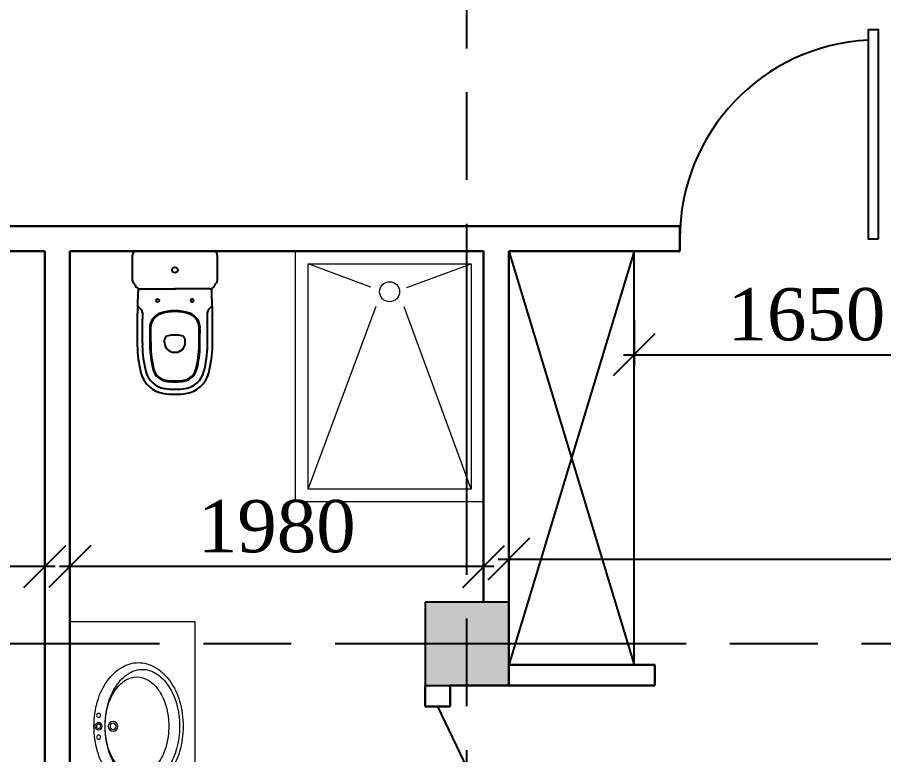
# Model space of a CAD drawing. Header units: inches. Extents: x 2870606 to 3671143, y -733551 to -473558.
# Drawn here: x 3395694 to 3399840, y -512954 to -509423 of the extents above; entities that cross this region are included whole.
import ezdxf

# ---------------------------------------------------------------- set-up
doc = ezdxf.new("R2010")
doc.units = ezdxf.units.IN
doc.header["$MEASUREMENT"] = 0
doc.linetypes.add('ACAD_ISO08W100', pattern=[36, 24, -3, 6, -3])
doc.layers.add('_0', color=7, linetype='Continuous', lineweight=25)
doc.layers.add('SANFURN', color=140, linetype='Continuous')
doc.styles.add('J~stule', font='dutch.ttf')
doc.dimstyles.new('J~style', dxfattribs={"dimscale": 100, "dimtxt": 2.5, "dimasz": 2, "dimexe": 0.55, "dimexo": 0.725, "dimtad": 1, "dimdec": 0, "dimdsep": 46, "dimtxsty": 'J~stule', "dimblk": 'OBLIQUE', "dimcen": 2, "dimdle": 0.5, "dimadec": 0, "dimazin": 0, "dimtfac": 1, "dimtdec": 0, "dimtmove": 0, "dimatfit": 3, "dimfxl": 1, "dimarcsym": 0})

# ---------------------------------------------------------------- blocks, each defined once
blk = doc.blocks.new('uouyotyolt')
at = {"layer": 'SANFURN', "lineweight": 15}
for p, q in [((2860162.5, 280610.8), (2860049, 280918.8)), ((2861129, 280918.8), (2860255.1, 280599.2)), ((2861129, 280138.8), (2860252.6, 280464.1)), ((2860160.6, 280439.1), (2860049, 280138.8))]:
    blk.add_line(p, q, dxfattribs=at)
for points in [[(2859989, 280078.8), (2859989, 280978.8), (2861189, 280978.8), (2861189, 280078.8)], [(2860049, 280138.8), (2860049, 280918.8), (2861129, 280918.8), (2861129, 280138.8)]]:
    blk.add_lwpolyline(points, close=True, dxfattribs=at)
blk.add_circle((2860182.8, 280528.8), 48, dxfattribs=at)
blk = doc.blocks.new('cu')
at = {"layer": '_0'}
for p, q in [((0, 0), (0, 186.3)), ((18.2, 200), (141, 200)), ((279, 158.9), (261.5, 176.4)), ((180, 164), (180, 0)), ((437, 47), (424.3, 47)), ((0, -2.5), (0, 0)), ((180, -2.5), (180, 0)), ((0, -5), (0, -2.5)), ((0, -191.3), (0, -5)), ((180, -2.5), (180, -5)), ((180, -169), (180, -5)), ((437, -52), (424.3, -52)), ((279, -163.9), (261.5, -181.4)), ((141, -205), (18.2, -205))]:
    blk.add_line(p, q, dxfattribs=at)
for centre, radius in [((236, 80), 7.5), ((90.2, -2.5), 13.5), ((90.2, -2.5), 13.5), ((236, -85), 7.5)]:
    blk.add_circle(centre, radius, dxfattribs=at)
for centre, radius, start, end in [((8, 186.3), 8, 155.2115, 180), ((18.2, 180), 20, 90, 150.9831), ((141, 181), 19, 34.9372, 90), ((164.8, 197.6), 10, 214.9372, 253.7848), ((155, 164), 25, 23.3776, 73.7848), ((383, -5322.3), 5500, 89.2905, 92.1362), ((155, 164), 25, 360, 23.3776), ((444.2, -372.6), 550, 75.4605, 89.2905), ((293.1, 173), 20, 225, 270.9364), ((383, -5322.3), 5476, 89.2905, 90.9364), ((444.2, -372.6), 526, 75.4605, 89.2905), ((548.7, 30), 110, 8.8162, 75.4605), ((548.7, 30), 134, 8.8162, 75.4605), ((367.5, 42.7), 75, 90.1648, 160.016), ((367.5, 42.7), 71, 90.1648, 160.016), ((383, -5322.3), 5440, 89.2905, 90.1648), ((383, -5322.3), 5436, 89.2905, 90.1648), ((444.2, -372.6), 490, 75.4605, 89.2905), ((444.2, -372.6), 486, 75.4605, 89.2905), ((548.7, 30), 70, 8.8162, 75.4605), ((548.7, 30), 74, 8.8162, 75.4605), ((485, 0), 200, 160.016, 180), ((485, 0), 196, 160.016, 180), ((424.3, 27), 20, 90, 170.2849), ((437, 0), 47, 0, 90), ((355, 0), 306, 0, 8.8162), ((355, 0), 330, 0, 8.8162), ((485, 0), 200, 180, 180.7162), ((485, 0), 196, 180, 180.7308), ((582, 0), 180, 170.2849, 180), ((437, 0), 47, 356.9509, 0), ((355, 0), 266, 0, 8.8162), ((355, 0), 266, 359.4615, 0), ((355, 0), 270, 0, 8.8162), ((355, 0), 270, 359.4695, 0), ((355, 0), 306, 359.5319, 0), ((485, -5), 200, 179.2838, 180), ((485, -5), 200, 180, 199.984), ((485, -5), 196, 179.2692, 180), ((485, -5), 196, 180, 199.984), ((582, 0), 180, 180, 180.7958), ((582, -5), 180, 179.2042, 180), ((582, -5), 180, 180, 189.7151), ((424.3, -32), 20, 189.7151, 270), ((437, -5), 47, 270, 0), ((437, -5), 47, 0, 3.0491), ((355, -5), 266, 351.1838, 0), ((355, -5), 266, 0, 0.5385), ((355, -5), 270, 351.1838, 0), ((355, -5), 270, 0, 0.5305), ((355, -5), 306, 351.1838, 0), ((355, -5), 306, 0, 0.4681), ((355, -5), 330, 351.1838, 0), ((355, 0), 330, 359.5659, 0), ((355, -5), 330, 0, 0.4341), ((367.5, -47.7), 75, 199.984, 269.8352), ((367.5, -47.7), 71, 199.984, 269.8352), ((548.7, -35), 70, 284.5395, 351.1838), ((548.7, -35), 74, 284.5395, 351.1838), ((548.7, -35), 110, 284.5395, 351.1838), ((548.7, -35), 134, 284.5395, 351.1838), ((383, 5317.3), 5436, 269.8352, 270.7095), ((383, 5317.3), 5440, 269.8352, 270.7095), ((444.2, 367.6), 486, 270.7095, 284.5395), ((444.2, 367.6), 490, 270.7095, 284.5395), ((293.1, -178), 20, 89.0636, 135), ((383, 5317.3), 5476, 269.0636, 270.7095), ((444.2, 367.6), 526, 270.7095, 284.5395), ((444.2, 367.6), 550, 270.7095, 284.5395), ((8, -191.3), 8, 180, 204.7885), ((18.2, -185), 20, 209.0169, 270), ((141, -186), 19, 270, 325.0628), ((164.8, -202.6), 10, 106.2152, 145.0628), ((155, -169), 25, 286.2152, 336.6224), ((155, -169), 25, 336.6224, 0), ((383, 5317.3), 5500, 267.8638, 270.7095)]:
    blk.add_arc(centre, radius, start, end, dxfattribs=at)
blk = doc.blocks.new('ITYIR6')
at = {"lineweight": 13, "elevation": -58.9}
blk.add_lwpolyline([(2899772.1, 225462.1), (2899772.1, 224862.1), (2898772.1, 224862.1), (2898772.1, 225462.1)], dxfattribs=at)
at = {"lineweight": 13}
for centre, radius in [((2899219.9, 225324.7, -58.9), 9.72), ((2899272.1, 225324.7, -58.9), 17.3), ((2899272.1, 225324.7, -58.9), 10.5), ((2899324.1, 225324.7, -58.9), 9.72), ((2899272.1, 225255.3, -58.9), 23.1), ((2899272.1, 225255.3, -58.9), 14.7)]:
    blk.add_circle(centre, radius, dxfattribs=at)
for centre, radius, start, end in [((2899272.1, 224912.8, -58.9), 434.2, 90, 106.1623), ((2899272.1, 224912.8, -58.9), 434.2, 73.8377, 90), ((2899240.6, 225021.4, -58.9), 321.1, 106.1623, 124.9793), ((2899303.6, 225021.4, -58.9), 321.1, 55.0207, 73.8377), ((2899192.5, 225090.2, -58.9), 237.1, 124.9793, 149.3739), ((2899240.4, 224994.9, -58.9), 294.2, 105.1466, 123.1651), ((2899243.9, 225032.2, -58.9), 257.5, 104.9001, 122.7157), ((2899272.1, 224878, -58.9), 415.4, 90, 105.1466), ((2899272.1, 224926.1, -58.9), 367.3, 90, 104.9001), ((2899272.1, 224926.1, -58.9), 367.3, 75.0999, 90), ((2899272.1, 224878, -58.9), 415.4, 74.8534, 90), ((2899300.3, 225032.2, -58.9), 257.5, 57.2843, 75.0999), ((2899303.7, 224994.9, -58.9), 294.2, 56.8349, 74.8534), ((2899351.7, 225090.2, -58.9), 237.1, 30.6261, 55.0207), ((2899192.1, 225068.8, -58.9), 205.9, 123.1651, 147.6324), ((2899200.8, 225099.1, -58.9), 177.9, 122.7157, 147.1854), ((2899343.3, 225099.1, -58.9), 177.9, 32.8146, 57.2843), ((2899352, 225068.8, -58.9), 205.9, 32.3676, 56.8349), ((2899119, 225133.7, -58.9), 151.8, 149.3739, 180), ((2899135.5, 225141.3, -58.9), 100.1, 147.1854, 180), ((2899408.7, 225141.3, -58.9), 100.1, 0, 32.8146), ((2899425.1, 225133.7, -58.9), 151.8, 0, 30.6261), ((2899118.7, 225115.4, -58.9), 119, 147.6324, 180), ((2899135.5, 225141.3, -58.9), 100.1, 180, 212.8146), ((2899408.7, 225141.3, -58.9), 100.1, 327.1854, 0), ((2899425.4, 225115.4, -58.9), 119, 0, 32.3676), ((2899119, 225133.7, -58.9), 151.8, 180, 210.6261), ((2899118.7, 225115.4, -58.9), 119, 180, 212.3676), ((2899425.4, 225115.4, -58.9), 119, 327.6324, 0), ((2899425.1, 225133.7, -58.9), 151.8, 329.3739, 0), ((2899192.5, 225177.2, -58.9), 237.1, 210.6261, 235.0207), ((2899200.8, 225183.4, -58.9), 177.9, 212.8146, 237.2843), ((2899343.3, 225183.4, -58.9), 177.9, 302.7157, 327.1854), ((2899351.7, 225177.2, -58.9), 237.1, 304.9793, 329.3739), ((2899192.1, 225161.9, -58.9), 205.9, 212.3676, 236.8349), ((2899243.9, 225250.4, -58.9), 257.5, 237.2843, 255.0999), ((2899300.3, 225250.4, -58.9), 257.5, 284.9001, 302.7157), ((2899352, 225161.9, -58.9), 205.9, 303.1651, 327.6324), ((2899240.6, 225246, -58.9), 321.1, 235.0207, 253.8377), ((2899240.4, 225235.8, -58.9), 294.2, 236.8349, 254.8534), ((2899272.1, 225356.5, -58.9), 367.3, 255.0999, 270), ((2899272.1, 225356.5, -58.9), 367.3, 270, 284.9001), ((2899303.7, 225235.8, -58.9), 294.2, 285.1466, 303.1651), ((2899303.6, 225246, -58.9), 321.1, 286.1623, 304.9793), ((2899272.1, 225354.6, -58.9), 434.2, 253.8377, 270), ((2899272.1, 225352.7, -58.9), 415.4, 254.8534, 270), ((2899272.1, 225352.7, -58.9), 415.4, 270, 285.1466), ((2899272.1, 225354.6, -58.9), 434.2, 270, 286.1623)]:
    blk.add_arc(centre, radius, start, end, dxfattribs=at)
blk = doc.blocks.new('_Oblique')
at = {"color": 0, "linetype": 'ByBlock', "lineweight": -2}
blk.add_line((-0.5, -0.5), (0.5, 0.5), dxfattribs=at)
blk = doc.blocks.new('*D664')
at = {"color": 0, "lineweight": -2, "transparency": 16777216}
for p, q in [((3395945.4, -512150.6), (3395945.4, -511997.5)), ((3397925.4, -512150.6), (3397925.4, -511997.5)), ((3397975.4, -512052.5), (3395895.4, -512052.5))]:
    blk.add_line(p, q, dxfattribs=at)
at = {"layer": 'Defpoints', "color": 0, "lineweight": 35, "transparency": 16777216}
for p in [(3395945.4, -512052.5), (3395945.4, -512223.1), (3397925.4, -512223.1)]:
    blk.add_point(p, dxfattribs=at)
at = {"color": 0, "lineweight": -2, "transparency": 16777216, "xscale": 200, "yscale": 200, "zscale": 200, "rotation": 180}
blk.add_blockref('_Oblique', (3395945.4, -512052.5), dxfattribs=at)
at = {"color": 0, "lineweight": -2, "transparency": 16777216, "xscale": 200, "yscale": 200, "zscale": 200}
blk.add_blockref('_Oblique', (3397925.4, -512052.5), dxfattribs=at)
at = {"color": 0, "transparency": 16777216, "insert": (3396935.4, -511861.4), "char_height": 250, "attachment_point": 5, "style": 'J~stule'}
blk.add_mtext('1980', dxfattribs=at)
blk = doc.blocks.new('*D665')
at = {"color": 0, "lineweight": -2, "transparency": 16777216}
for p, q in [((3393565.4, -512053.4), (3393565.4, -511997.5)), ((3395825.4, -512160.8), (3395825.4, -511997.5)), ((3395875.4, -512052.5), (3393515.4, -512052.5))]:
    blk.add_line(p, q, dxfattribs=at)
at = {"layer": 'Defpoints', "color": 0, "lineweight": 35, "transparency": 16777216}
for p in [(3393565.4, -512052.5), (3393565.4, -512125.9), (3395825.4, -512233.3)]:
    blk.add_point(p, dxfattribs=at)
at = {"color": 0, "lineweight": -2, "transparency": 16777216, "xscale": 200, "yscale": 200, "zscale": 200, "rotation": 180}
blk.add_blockref('_Oblique', (3393565.4, -512052.5), dxfattribs=at)
at = {"color": 0, "lineweight": -2, "transparency": 16777216, "xscale": 200, "yscale": 200, "zscale": 200}
blk.add_blockref('_Oblique', (3395825.4, -512052.5), dxfattribs=at)
at = {"color": 0, "transparency": 16777216, "insert": (3394695.4, -511862.4), "char_height": 250, "attachment_point": 5, "style": 'J~stule'}
blk.add_mtext('2260', dxfattribs=at)
blk = doc.blocks.new('*D669')
at = {"color": 0, "lineweight": -2, "transparency": 16777216}
for p, q in [((3398645.4, -510872.1), (3398645.4, -511094.4)), ((3400295.4, -510872.1), (3400295.4, -511094.4)), ((3398595.4, -511039.4), (3400345.4, -511039.4))]:
    blk.add_line(p, q, dxfattribs=at)
at = {"layer": 'Defpoints', "color": 0, "lineweight": 35, "transparency": 16777216}
for p in [(3398645.4, -510799.6, -51.2), (3400295.4, -510799.6, 94.1), (3400295.4, -511039.4)]:
    blk.add_point(p, dxfattribs=at)
at = {"color": 0, "lineweight": -2, "transparency": 16777216, "xscale": 200, "yscale": 200, "zscale": 200, "rotation": 180}
blk.add_blockref('_Oblique', (3398645.4, -511039.4), dxfattribs=at)
at = {"color": 0, "lineweight": -2, "transparency": 16777216, "xscale": 200, "yscale": 200, "zscale": 200}
blk.add_blockref('_Oblique', (3400295.4, -511039.4), dxfattribs=at)
at = {"color": 0, "transparency": 16777216, "insert": (3399470.4, -510846.7), "char_height": 250, "attachment_point": 5, "style": 'J~stule'}
blk.add_mtext('1650', dxfattribs=at)
blk = doc.blocks.new('*D670')
at = {"color": 0, "lineweight": -2, "transparency": 16777216}
for p, q in [((3398045.4, -511938.8), (3398045.4, -512072.4)), ((3402645.4, -511938.8), (3402645.4, -512072.4)), ((3397995.4, -512017.4), (3402695.4, -512017.4))]:
    blk.add_line(p, q, dxfattribs=at)
at = {"layer": 'Defpoints', "color": 0, "lineweight": 35, "transparency": 16777216}
for p in [(3398045.4, -511866.3), (3402645.4, -511866.3), (3402645.4, -512017.4)]:
    blk.add_point(p, dxfattribs=at)
at = {"color": 0, "lineweight": -2, "transparency": 16777216, "xscale": 200, "yscale": 200, "zscale": 200, "rotation": 180}
blk.add_blockref('_Oblique', (3398045.4, -512017.4), dxfattribs=at)
at = {"color": 0, "lineweight": -2, "transparency": 16777216, "xscale": 200, "yscale": 200, "zscale": 200}
blk.add_blockref('_Oblique', (3402645.4, -512017.4), dxfattribs=at)
at = {"color": 0, "transparency": 16777216, "insert": (3400345.4, -511827.4), "char_height": 250, "attachment_point": 5, "style": 'J~stule'}
blk.add_mtext('4600', dxfattribs=at)

msp = doc.modelspace()

# ---------------------------------------------------------------- hatches: boundary and pattern name
h = msp.add_hatch(color=256)
h.dxf.hatch_style = 1
h.paths.add_polyline_path([(3398045.37, -512623.13), (3398045.37, -512223.13), (3397645.37, -512223.13), (3397645.37, -512623.13)])

# ---------------------------------------------------------------- linework, layer by layer
at = {"color": 252, "linetype": 'ACAD_ISO08W100', "ltscale": 70}
for p, q in [((3397845.37, -524692.02), (3397845.37, -496403.85)), ((3441734.29, -512423.13), (3375840.6, -512423.13))]:
    msp.add_line(p, q, dxfattribs=at)
at = {"lineweight": 30}
for p, q in [((3398865.01, -510423.13, 35.22), (3398865.01, -510543.13, 35.22)), ((3395825.37, -513523.09), (3395825.37, -510543.13)), ((3397925.37, -510543.13), (3395945.37, -510543.13)), ((3395945.37, -513523.09), (3395945.37, -510543.13)), ((3397925.37, -512223.13), (3397925.37, -510543.13)), ((3398865.01, -510543.13), (3398045.37, -510543.13)), ((3398045.37, -512623.13), (3398045.37, -510543.13)), ((3398045.37, -512523.13), (3398745.01, -512523.13)), ((3398745.01, -512523.13), (3398745.01, -512623.13)), ((3397645.37, -512723.13), (3397645.37, -512623.13)), ((3397765.37, -512623.13), (3398745.01, -512623.13)), ((3397765.37, -512723.13), (3397765.37, -512623.13)), ((3397645.37, -512723.13), (3397765.37, -512723.13))]:
    msp.add_line(p, q, dxfattribs=at)
for q in [(3398645.37, -510543.13, -58.88), (3398045.37, -512523.13)]:
    msp.add_line((3398645.37, -512523.13), q)
at = {"color": 0}
msp.add_line((3397705.37, -512723.13), (3398018.37, -513376.73), dxfattribs=at)
at = {"elevation": 58.88}
msp.add_lwpolyline([(3399815.01, -510483.13), (3399815.01, -509483.13), (3399765.01, -509483.13), (3399765.01, -510483.13)], close=True, dxfattribs=at)
at = {"lineweight": 30}
for points in [[(3398865.01, -510423.13), (3389585.01, -510423.13)], [(3395825.37, -510543.13), (3393565.37, -510543.13)]]:
    msp.add_lwpolyline(points, dxfattribs=at)
msp.add_lwpolyline([(3398645.37, -510543.13), (3398045.37, -512523.13)])
at = {"elevation": -58.88}
msp.add_lwpolyline([(3398045.37, -510543.13), (3398645.37, -512523.13)], dxfattribs=at)
msp.add_lwpolyline([(3397645.37, -512223.13), (3397645.37, -512623.13), (3398045.37, -512623.13), (3398045.37, -512223.13)], close=True)
msp.add_arc((3399813.41, -510479.79, -23.65), 948.4, 92.92496, 180.20197)

# ---------------------------------------------------------------- block references
at = {"rotation": 269.9999986392983}
msp.add_blockref('cu', (3396450.37, -510543.13), dxfattribs=at)
at = {"color": 1, "rotation": 270}
msp.add_blockref('uouyotyolt', (3116946.55, 2349445.86), dxfattribs=at)
at = {"color": 1, "xscale": -1, "rotation": 90}
msp.add_blockref('ITYIR6', (3621407.51, 2386454.26, 58.88), dxfattribs=at)

# ---------------------------------------------------------------- dimensions: what is measured, and where the dimension line sits
for base, p1, p2, picture, middle in [((3400295.37, -511039.42), (3398645.37, -510799.59, -51.25), (3400295.37, -510799.59, 94.1), '*D669', (3399470.37, -510846.72)), ((3402645.37, -512017.38), (3398045.37, -511866.29), (3402645.37, -511866.29), '*D670', (3400345.37, -511827.37)), ((3393565.37, -512052.46), (3395825.37, -512233.32), (3393565.37, -512125.93), '*D665', (3394695.37, -511862.44)), ((3395945.37, -512052.46), (3397925.37, -512223.13), (3395945.37, -512223.13), '*D664', (3396935.37, -511861.4))]:
    dim = msp.add_linear_dim(base=base, p1=p1, p2=p2, dimstyle='J~style', override={"dimdec": 1, "dimtdec": 1})
    dim.commit()
    dim.dimension.update_dxf_attribs({"geometry": picture, "text_midpoint": middle})

doc.saveas('drawing.dxf')
